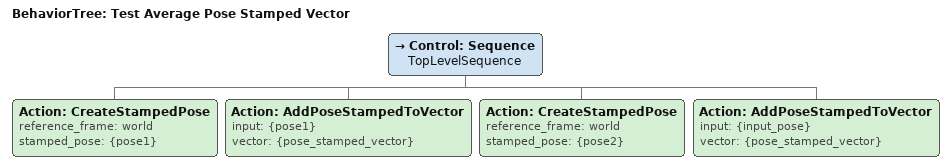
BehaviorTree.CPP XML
<?xml version='1.0' encoding='utf-8'?>
<root BTCPP_format="4" main_tree_to_execute="Test Average Pose Stamped Vector">
  <BehaviorTree ID="Test Average Pose Stamped Vector" _description="">
    <Control ID="Sequence" name="TopLevelSequence">
      <Action ID="CreateStampedPose" reference_frame="world" stamped_pose="{pose1}"/>
      <Action ID="AddPoseStampedToVector" input="{pose1}" vector="{pose_stamped_vector}"/>
      <Action ID="CreateStampedPose" reference_frame="world" stamped_pose="{pose2}"/>
      <Action ID="AddPoseStampedToVector" input="{input_pose}" vector="{pose_stamped_vector}"/>
    </Control>
  </BehaviorTree>
</root>
